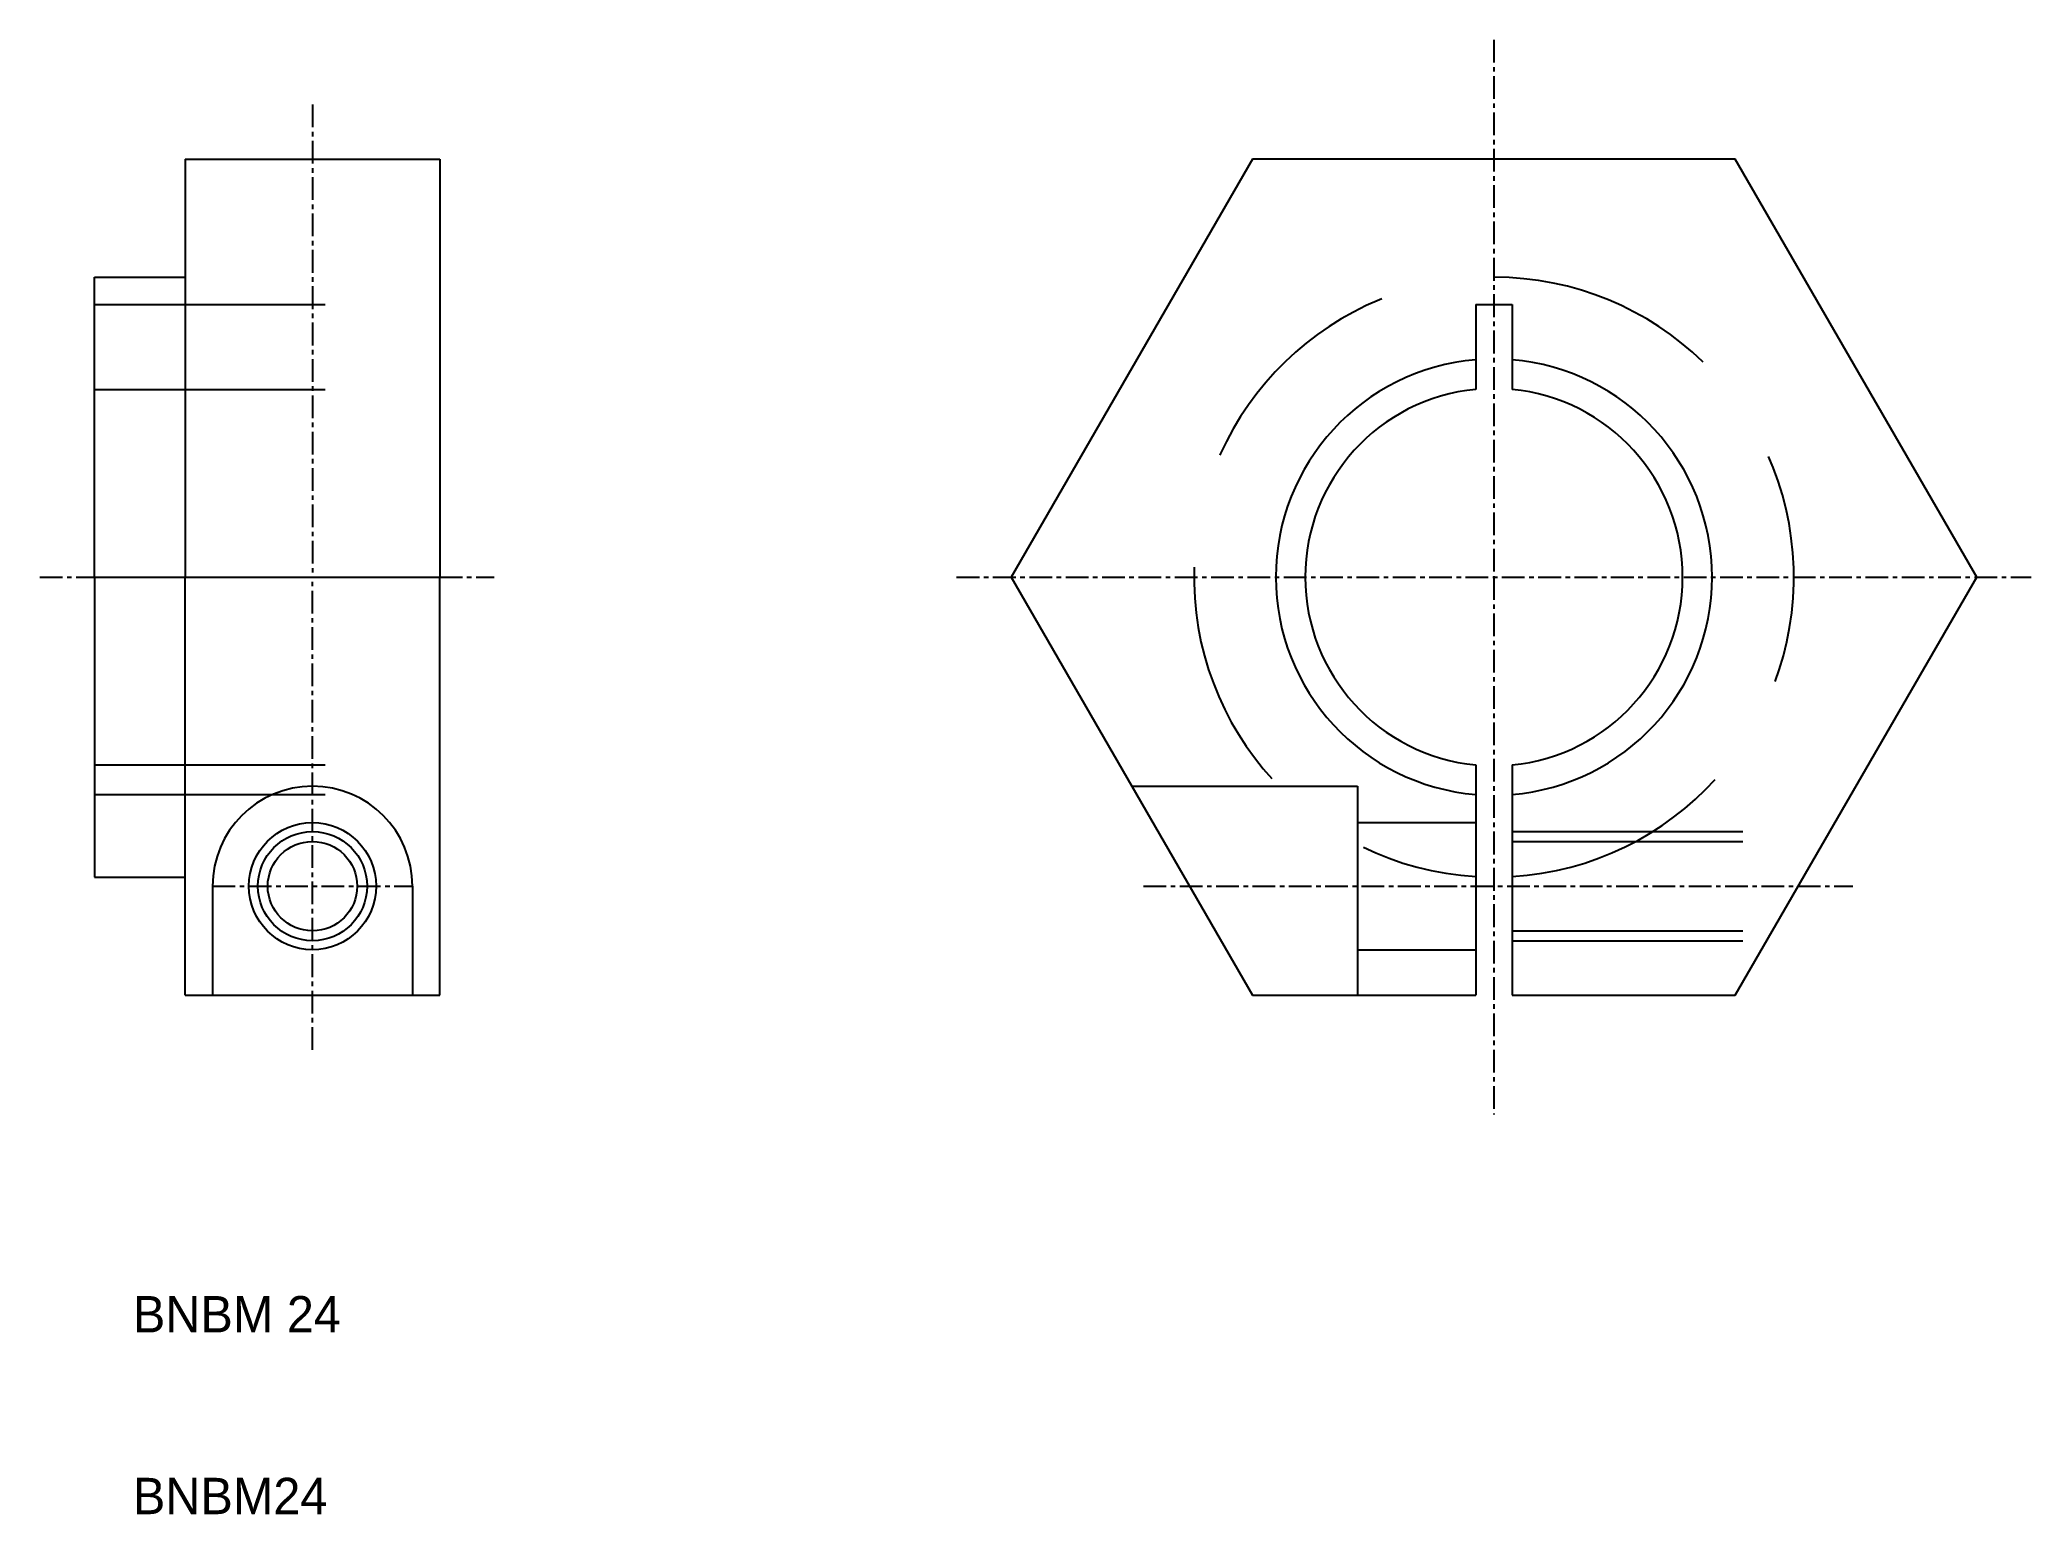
# Model space of a CAD drawing. Extents: x 127 to 236, y 72 to 153.
import ezdxf

# ---------------------------------------------------------------- set-up
doc = ezdxf.new("R2010")
doc.units = 0
doc.linetypes.add('CENTER', pattern=[2, 1.25, -0.25, 0.25, -0.25])
doc.linetypes.add('DASHED', pattern=[19.05, 12.7, -6.35])
doc.layers.get('0').update_dxf_attribs({"linetype": 'CONTINUOUS'})
doc.layers.add('CENTER', color=1, linetype='CENTER')

msp = doc.modelspace()

# ---------------------------------------------------------------- linework, layer by layer
for p, q in [((134.88, 146.63), (148.88, 146.63)), ((134.88, 146.63), (134.88, 140.13)), ((148.88, 146.63), (148.88, 123.63)), ((193.6, 146.63), (180.32, 123.63)), ((220.16, 146.63), (193.6, 146.63)), ((233.44, 123.63), (220.16, 146.63)), ((129.88, 123.63), (129.88, 140.13)), ((129.88, 140.13), (134.88, 140.13)), ((134.88, 140.13), (134.88, 123.63)), ((205.88, 138.63), (205.88, 133.96)), ((205.88, 138.63), (207.88, 138.63)), ((207.88, 138.63), (207.88, 133.96)), ((129.88, 123.63), (148.88, 123.63)), ((129.88, 123.63), (129.88, 107.13)), ((134.88, 107.13), (134.88, 123.63)), ((148.88, 100.63), (148.88, 123.63)), ((180.32, 123.63), (193.6, 100.63)), ((220.16, 100.63), (233.44, 123.63)), ((205.88, 113.3), (205.88, 100.63)), ((207.88, 113.3), (207.88, 100.63)), ((129.88, 107.13), (134.88, 107.13)), ((134.88, 100.63), (134.88, 107.13)), ((136.38, 106.63), (136.38, 100.63)), ((147.38, 106.63), (147.38, 100.63)), ((134.88, 100.63), (148.88, 100.63)), ((193.6, 100.63), (205.88, 100.63)), ((207.88, 100.63), (220.16, 100.63))]:
    msp.add_line(p, q)
at = {"color": 3, "linetype": 'DASHED'}
for p, q in [((129.88, 138.63), (148.88, 138.63)), ((129.88, 133.96), (148.88, 133.96)), ((129.88, 113.3), (148.88, 113.3)), ((186.96, 112.13), (199.38, 112.13)), ((199.38, 112.13), (199.38, 100.63)), ((129.88, 111.67), (148.88, 111.67)), ((199.38, 110.13), (205.88, 110.13)), ((207.88, 109.63), (225.35, 109.63)), ((207.88, 109.09), (225.04, 109.09)), ((207.88, 104.17), (222.2, 104.17)), ((199.38, 103.13), (205.88, 103.13)), ((207.88, 103.63), (221.89, 103.63))]:
    msp.add_line(p, q, dxfattribs=at)
for radius in [3.5, 2.46]:
    msp.add_circle((141.88, 106.63), radius)
at = {"color": 3}
msp.add_circle((141.88, 106.63), 3, dxfattribs=at)
at = {"linetype": 'DASHED'}
msp.add_arc((206.88, 123.63), 16.5, 273.4746, 266.5254, dxfattribs=at)
at = {"color": 3}
for start, end in [(94.7802, 265.2198), (274.7802, 85.2198)]:
    msp.add_arc((206.88, 123.63), 12, start, end, dxfattribs=at)
for centre, radius, start, end in [((206.88, 123.63), 10.38, 95.5305, 264.4695), ((206.88, 123.63), 10.38, 275.5305, 84.4695), ((141.88, 106.63), 5.5, 0, 180)]:
    msp.add_arc(centre, radius, start, end)
at = {"layer": 'CENTER', "color": 1, "linetype": 'CENTER'}
for p, q in [((206.88, 153.19), (206.88, 123.63)), ((141.88, 149.63), (141.88, 123.63)), ((126.88, 123.63), (151.88, 123.63)), ((141.88, 97.63), (141.88, 123.63)), ((177.32, 123.63), (236.44, 123.63)), ((206.88, 123.63), (206.88, 94.07)), ((136.38, 106.63), (147.38, 106.63)), ((187.6, 106.63), (226.62, 106.63))]:
    msp.add_line(p, q, dxfattribs=at)

# ---------------------------------------------------------------- texts
for s, p in [('BNBM 24', (132, 82.08)), ('BNBM24', (132, 72.08))]:
    msp.add_text(s, height=2).set_placement(p)

doc.saveas('drawing.dxf')
